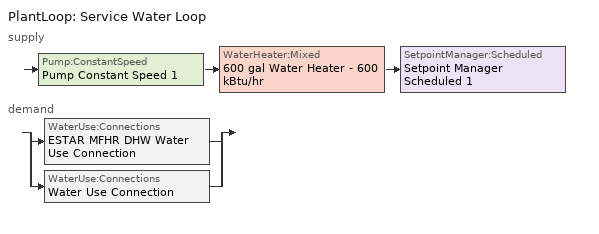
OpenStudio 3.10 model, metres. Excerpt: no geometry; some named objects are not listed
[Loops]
PlantLoop 'Service Water Loop'
 supply: Pump:ConstantSpeed 'Pump Constant Speed 1' > WaterHeater:Mixed '600 gal Water Heater - 600 kBtu/hr' > SetpointManager:Scheduled 'Setpoint Manager Scheduled 1'
 demand: split
  | WaterUse:Connections 'ESTAR MFHR DHW Water Use Connection'
  | WaterUse:Connections 'Water Use Connection'
[SizingPeriod:DesignDay] Barometric Pressure {Pa}=100893; Rain Indicator=No; Snow Indicator=No; Day of Month=21; Daylight Saving Time Indicator=No; Dry-Bulb Temperature Range Modifier Type=DefaultMultipliers
Name | Maximum Dry-Bulb Temperature {C} | Daily Dry-Bulb Temperature Range {deltaC} | Wind Speed {m/s} | Wind Direction {deg} | Sky Clearness | Month | Day Type | Humidity Condition Type | Wetbulb or DewPoint at Maximum Dry-Bulb {C} | Solar Model Indicator | ASHRAE Clear Sky Optical Depth for Beam Irradiance | ASHRAE Clear Sky Optical Depth for Diffuse Irradiance | Enthalpy at Maximum Dry-Bulb {J/kg}
Montreal Int'l Ann Htg Wind 99.6% Condns WS=>MCDB | -5.3 | 0 | 12.9 | 260 | 0 | 1 | WinterDesignDay | Wetbulb | -5.3 | ASHRAEClearSky
Montreal Int'l Ann Htg Wind 99% Condns WS=>MCDB | -7.9 | 0 | 11.5 | 260 | 0 | 1 | WinterDesignDay | Wetbulb | -7.9 | ASHRAEClearSky
Montreal Int'l Ann Clg .4% Condns DB=>MWB | 30 | 9.3 | 4.9 | 220 |  | 7 | SummerDesignDay | Wetbulb | 22.1 | ASHRAETau | 0.465 | 1.966
Montreal Int'l Ann Clg 1% Condns DB=>MWB | 28.5 | 9.3 | 4.9 | 220 |  | 7 | SummerDesignDay | Wetbulb | 21.1 | ASHRAETau | 0.465 | 1.966
Montreal Int'l Ann Clg 2% Condns DB=>MWB | 27.1 | 9.3 | 4.9 | 220 |  | 7 | SummerDesignDay | Wetbulb | 20.2 | ASHRAETau | 0.465 | 1.966
Montreal Int'l Ann Clg .4% Condns WB=>MDB | 28.1 | 9.3 | 4.9 | 220 |  | 7 | SummerDesignDay | Wetbulb | 23.2 | ASHRAETau | 0.465 | 1.966
Montreal Int'l Ann Clg 1% Condns WB=>MDB | 26.6 | 9.3 | 4.9 | 220 |  | 7 | SummerDesignDay | Wetbulb | 22.2 | ASHRAETau | 0.465 | 1.966
Montreal Int'l Ann Clg 2% Condns WB=>MDB | 25.6 | 9.3 | 4.9 | 220 |  | 7 | SummerDesignDay | Wetbulb | 21.4 | ASHRAETau | 0.465 | 1.966
Montreal Int'l Ann Clg .4% Condns DP=>MDB | 26 | 9.3 | 4.9 | 220 |  | 7 | SummerDesignDay | Dewpoint | 21.6 | ASHRAETau | 0.465 | 1.966
Montreal Int'l Ann Clg 1% Condns DP=>MDB | 25.2 | 9.3 | 4.9 | 220 |  | 7 | SummerDesignDay | Dewpoint | 20.7 | ASHRAETau | 0.465 | 1.966
Montreal Int'l Ann Clg 2% Condns DP=>MDB | 24.2 | 9.3 | 4.9 | 220 |  | 7 | SummerDesignDay | Dewpoint | 19.8 | ASHRAETau | 0.465 | 1.966
Montreal Int'l Ann Clg .4% Condns Enth=>MDB | 28.1 | 9.3 | 4.9 | 220 |  | 7 | SummerDesignDay | Enthalpy | 23 | ASHRAETau | 0.465 | 1.966 | 69300
Montreal Int'l Ann Clg 1% Condns Enth=>MDB | 26.7 | 9.3 | 4.9 | 220 |  | 7 | SummerDesignDay | Enthalpy | 23 | ASHRAETau | 0.465 | 1.966 | 65500
Montreal Int'l Ann Clg 2% Condns Enth=>MDB | 25.6 | 9.3 | 4.9 | 220 |  | 7 | SummerDesignDay | Enthalpy | 23 | ASHRAETau | 0.465 | 1.966 | 62300
[WaterUse:Equipment:Definition]
Name | Peak Flow Rate {m3/s} | Target Temperature Schedule | Sensible Fraction Schedule | Latent Fraction Schedule
MURB_Service Hot Water GENERAL | 0.0003 | 60.0C Hot Water | 0.2 Hot Water Sensible Fraction | 0.05 Hot Water Latent Fraction
LargeOffice Building_Service Hot Water..Room_155_7618b801 | 1e-07 | WaterUse Schedule 120F 15 | WaterUse Sensible Fraction Schedule 20p 15 | WaterUse Latent Fraction Schedule 5p 15
[PlantLoop]
Service Water Loop: Glycol Concentration=0; Maximum Loop Temperature {C}=60; Minimum Loop Temperature {C}=10; Plant Loop Volume {m3}=Autocalculate; Load Distribution Scheme=Optimal
[Sizing:Plant]
Service Water Loop: Loop Type=Heating; Design Loop Exit Temperature {C}=60; Loop Design Temperature Difference {deltaC}=5; Sizing Option=NonCoincident; Zone Timesteps in Averaging Window=1; Coincident Sizing Factor Mode=None
[SetpointManager:Scheduled]
Setpoint Manager Scheduled 1: Control Variable=Temperature; Schedule=SHW_Temperature_140F
[Pump:ConstantSpeed]
Pump Constant Speed 1: Rated Flow Rate {m3/s}=autosize; Rated Pump Head {Pa}=29891; Rated Power Consumption {W}=autosize; Motor Efficiency=0.9; Fraction of Motor Inefficiencies to Fluid Stream=0; Pump Control Type=Intermittent; Design Power Sizing Method=PowerPerFlowPerPressure; Design Electric Power per Unit Flow Rate {W/(m3/s)}=348701.1; Design Shaft Power per Unit Flow Rate per Unit Head {W-s/m3-Pa}=1.28205
[WaterHeater:Mixed]
600 gal Water Heater - 600 kBtu/hr: Tank Volume {m3}=2.27125; Setpoint Temperature Schedule=SHW_Temperature_140F; Deadband Temperature Difference {deltaC}=5; Maximum Temperature Limit {C}=82.22222; Heater Control Type=Cycle; Heater Maximum Capacity {W}=175842; Heater Fuel Type=Electricity; Heater Thermal Efficiency=0.801543; Off Cycle Parasitic Fuel Consumption Rate {W}=2562; Off Cycle Parasitic Fuel Type=Electricity; Off Cycle Parasitic Heat Fraction to Tank=0.8; On Cycle Parasitic Fuel Consumption Rate {W}=2562; On Cycle Parasitic Fuel Type=Electricity; Ambient Temperature Indicator=Schedule; Ambient Temperature Schedule=Water Heater Ambient Temp Schedule - 70F; Off Cycle Loss Coefficient to Ambient Temperature {W/K}=6; On Cycle Loss Coefficient to Ambient Temperature {W/K}=6; Use Side Effectiveness=1; Source Side Effectiveness=1; Use Side Design Flow Rate {m3/s}=autosize; Source Side Design Flow Rate {m3/s}=autosize; Indirect Water Heating Recovery Time {hr}=1.5; Source Side Flow Control Mode=IndirectHeatPrimarySetpoint
[WaterHeater:Sizing]
600 gal Water Heater - 600 kBtu/hr: Design Mode=PeakDraw; Time Storage Can Meet Peak Draw {hr}=0.538503; Time for Tank Recovery {hr}=0; Nominal Tank Volume for Autosizing Plant Connections {m3}=1
[WaterUse:Equipment]
Name | Water Use Equipment Definition | Flow Rate Fraction Schedule | Space
ESTAR MFHR Whole Building Water Use Equipment | MURB_Service Hot Water GENERAL | ESTAR MFHR DHW Fraction Schedule
Water Use Equipment 1 | LargeOffice Building_Service Hot Water..Room_155_7618b801 |  | Space 101
[WaterUse:Connections] Cold Water Supply Temperature Schedule=Cold water temperature
Name | Hot Water Supply Temperature Schedule | Drain Water Heat Exchanger Type | Drain Water Heat Exchanger Destination | Water Use Equipment Name 1
ESTAR MFHR DHW Water Use Connection | MURB hot water equipment schedule | None | Plant | ESTAR MFHR Whole Building Water Use Equipment
Water Use Connection | ESTAR MFHR DHW Fraction Schedule 1 |  |  | Water Use Equipment 1
[ZoneHVAC:PackagedTerminalAirConditioner] Availability Schedule=Always On Discrete hvac_library; Supply Air Flow Rate During Cooling Operation {m3/s}=Autosize; Supply Air Flow Rate During Heating Operation {m3/s}=Autosize; Supply Air Flow Rate When No Cooling or Heating is Needed {m3/s}=Autosize; No Load Supply Air Flow Rate Control Set To Low Speed=Yes; Outdoor Air Flow Rate During Cooling Operation {m3/s}=Autosize; Outdoor Air Flow Rate During Heating Operation {m3/s}=Autosize; Outdoor Air Flow Rate When No Cooling or Heating is Needed {m3/s}=Autosize; Fan Placement=DrawThrough; Supply Air Fan Operating Mode Schedule=Cycling PTAC Fan Mode Always Zero
Name | Supply Air Fan | Heating Coil | Cooling Coil
Cycling PTAC DX Clg Elec Htg 67 | Cycling Elec PTAC Fan 67 | Cycling PTAC Elec Htg Coil 67 | Cycling Elec PTAC 1 Spd DX Clg Coil 67
Cycling PTAC DX Clg Elec Htg 68 | Cycling Elec PTAC Fan 68 | Cycling PTAC Elec Htg Coil 68 | Cycling Elec PTAC 1 Spd DX Clg Coil 68
Cycling PTAC DX Clg Elec Htg 69 | Cycling Elec PTAC Fan 69 | Cycling PTAC Elec Htg Coil 69 | Cycling Elec PTAC 1 Spd DX Clg Coil 69
Cycling PTAC DX Clg Elec Htg 70 | Cycling Elec PTAC Fan 70 | Cycling PTAC Elec Htg Coil 70 | Cycling Elec PTAC 1 Spd DX Clg Coil 70
Cycling PTAC DX Clg Elec Htg 71 | Cycling Elec PTAC Fan 71 | Cycling PTAC Elec Htg Coil 71 | Cycling Elec PTAC 1 Spd DX Clg Coil 71
Cycling PTAC DX Clg Elec Htg 72 | Cycling Elec PTAC Fan 72 | Cycling PTAC Elec Htg Coil 72 | Cycling Elec PTAC 1 Spd DX Clg Coil 72
Cycling PTAC DX Clg Elec Htg 73 | Cycling Elec PTAC Fan 73 | Cycling PTAC Elec Htg Coil 73 | Cycling Elec PTAC 1 Spd DX Clg Coil 73
Cycling PTAC DX Clg Elec Htg 74 | Cycling Elec PTAC Fan 74 | Cycling PTAC Elec Htg Coil 74 | Cycling Elec PTAC 1 Spd DX Clg Coil 74
Cycling PTAC DX Clg Elec Htg 75 | Cycling Elec PTAC Fan 75 | Cycling PTAC Elec Htg Coil 75 | Cycling Elec PTAC 1 Spd DX Clg Coil 75
Cycling PTAC DX Clg Elec Htg 76 | Cycling Elec PTAC Fan 76 | Cycling PTAC Elec Htg Coil 76 | Cycling Elec PTAC 1 Spd DX Clg Coil 76
Cycling PTAC DX Clg Elec Htg 77 | Cycling Elec PTAC Fan 77 | Cycling PTAC Elec Htg Coil 77 | Cycling Elec PTAC 1 Spd DX Clg Coil 77
Cycling PTAC DX Clg Elec Htg 78 | Cycling Elec PTAC Fan 78 | Cycling PTAC Elec Htg Coil 78 | Cycling Elec PTAC 1 Spd DX Clg Coil 78
Cycling PTAC DX Clg Elec Htg 79 | Cycling Elec PTAC Fan 79 | Cycling PTAC Elec Htg Coil 79 | Cycling Elec PTAC 1 Spd DX Clg Coil 79
Cycling PTAC DX Clg Elec Htg 80 | Cycling Elec PTAC Fan 80 | Cycling PTAC Elec Htg Coil 80 | Cycling Elec PTAC 1 Spd DX Clg Coil 80
Cycling PTAC DX Clg Elec Htg 81 | Cycling Elec PTAC Fan 81 | Cycling PTAC Elec Htg Coil 81 | Cycling Elec PTAC 1 Spd DX Clg Coil 81
Cycling PTAC DX Clg Elec Htg 82 | Cycling Elec PTAC Fan 82 | Cycling PTAC Elec Htg Coil 82 | Cycling Elec PTAC 1 Spd DX Clg Coil 82
Cycling PTAC DX Clg Elec Htg 83 | Cycling Elec PTAC Fan 83 | Cycling PTAC Elec Htg Coil 83 | Cycling Elec PTAC 1 Spd DX Clg Coil 83
Cycling PTAC DX Clg Elec Htg 84 | Cycling Elec PTAC Fan 84 | Cycling PTAC Elec Htg Coil 84 | Cycling Elec PTAC 1 Spd DX Clg Coil 84
Cycling PTAC DX Clg Elec Htg 85 | Cycling Elec PTAC Fan 85 | Cycling PTAC Elec Htg Coil 85 | Cycling Elec PTAC 1 Spd DX Clg Coil 85
[Fan:OnOff] Availability Schedule=Always On Discrete hvac_library; Fan Total Efficiency=0.6; Pressure Rise {Pa}=250; Maximum Flow Rate {m3/s}=autosize; Motor Efficiency=0.8; Motor In Airstream Fraction=1; Fan Power Ratio Function of Speed Ratio Curve=Fan On Off Power Curve 15; Fan Efficiency Ratio Function of Speed Ratio Curve=Fan On Off Efficiency Curve 15
Cycling Elec PTAC Fan 1; Cycling Elec PTAC Fan 2; Cycling Elec PTAC Fan 3; Cycling Elec PTAC Fan 4; Cycling Elec PTAC Fan 5; Cycling Elec PTAC Fan 6; Cycling Elec PTAC Fan 7; Cycling Elec PTAC Fan 8; Cycling Elec PTAC Fan 9; Cycling Elec PTAC Fan 10; Cycling Elec PTAC Fan 11; Cycling Elec PTAC Fan 12; Cycling Elec PTAC Fan 13; Cycling Elec PTAC Fan 14; Cycling Elec PTAC Fan 15; Cycling Elec PTAC Fan 17; Cycling Elec PTAC Fan 18; Cycling Elec PTAC Fan 19; Cycling Elec PTAC Fan 20; Cycling Elec PTAC Fan 21; Cycling Elec PTAC Fan 22; Cycling Elec PTAC Fan 23; Cycling Elec PTAC Fan 24; Cycling Elec PTAC Fan 25; Cycling Elec PTAC Fan 26; Cycling Elec PTAC Fan 27; Cycling Elec PTAC Fan 28; Cycling Elec PTAC Fan 29; Cycling Elec PTAC Fan 30; Cycling Elec PTAC Fan 31; Cycling Elec PTAC Fan 32; Cycling Elec PTAC Fan 33; Cycling Elec PTAC Fan 34; Cycling Elec PTAC Fan 35; Cycling Elec PTAC Fan 36; Cycling Elec PTAC Fan 37; Cycling Elec PTAC Fan 38; Cycling Elec PTAC Fan 39; Cycling Elec PTAC Fan 40; Cycling Elec PTAC Fan 41; Cycling Elec PTAC Fan 42; Cycling Elec PTAC Fan 43; Cycling Elec PTAC Fan 44; Cycling Elec PTAC Fan 45; Cycling Elec PTAC Fan 46; Cycling Elec PTAC Fan 47; Cycling Elec PTAC Fan 48; Cycling Elec PTAC Fan 49; Cycling Elec PTAC Fan 50; Cycling Elec PTAC Fan 51; Cycling Elec PTAC Fan 52; Cycling Elec PTAC Fan 53; Cycling Elec PTAC Fan 54; Cycling Elec PTAC Fan 55; Cycling Elec PTAC Fan 56; Cycling Elec PTAC Fan 57; Cycling Elec PTAC Fan 58; Cycling Elec PTAC Fan 59; Cycling Elec PTAC Fan 60; Cycling Elec PTAC Fan 61; Cycling Elec PTAC Fan 62; Cycling Elec PTAC Fan 63; Cycling Elec PTAC Fan 64; Cycling Elec PTAC Fan 65; Cycling Elec PTAC Fan 66; Cycling Elec PTAC Fan 67; Cycling Elec PTAC Fan 68; Cycling Elec PTAC Fan 69; Cycling Elec PTAC Fan 70; Cycling Elec PTAC Fan 71; Cycling Elec PTAC Fan 72; Cycling Elec PTAC Fan 73; Cycling Elec PTAC Fan 74; Cycling Elec PTAC Fan 75; Cycling Elec PTAC Fan 76; Cycling Elec PTAC Fan 77; Cycling Elec PTAC Fan 78; Cycling Elec PTAC Fan 79; Cycling Elec PTAC Fan 80; Cycling Elec PTAC Fan 81; Cycling Elec PTAC Fan 82; Cycling Elec PTAC Fan 83; Cycling Elec PTAC Fan 84; Cycling Elec PTAC Fan 85
[Coil:Heating:Electric] Availability Schedule=Always On Discrete hvac_library; Nominal Capacity {W}=1e-05
Cycling PTAC Elec Htg Coil 1; Cycling PTAC Elec Htg Coil 2; Cycling PTAC Elec Htg Coil 3; Cycling PTAC Elec Htg Coil 4; Cycling PTAC Elec Htg Coil 5; Cycling PTAC Elec Htg Coil 6; Cycling PTAC Elec Htg Coil 7; Cycling PTAC Elec Htg Coil 8; Cycling PTAC Elec Htg Coil 9; Cycling PTAC Elec Htg Coil 10; Cycling PTAC Elec Htg Coil 11; Cycling PTAC Elec Htg Coil 12; Cycling PTAC Elec Htg Coil 13; Cycling PTAC Elec Htg Coil 14; Cycling PTAC Elec Htg Coil 15; Cycling PTAC Elec Htg Coil 17; Cycling PTAC Elec Htg Coil 18; Cycling PTAC Elec Htg Coil 19; Cycling PTAC Elec Htg Coil 20; Cycling PTAC Elec Htg Coil 21; Cycling PTAC Elec Htg Coil 22; Cycling PTAC Elec Htg Coil 23; Cycling PTAC Elec Htg Coil 24; Cycling PTAC Elec Htg Coil 25; Cycling PTAC Elec Htg Coil 26; Cycling PTAC Elec Htg Coil 27; Cycling PTAC Elec Htg Coil 28; Cycling PTAC Elec Htg Coil 29; Cycling PTAC Elec Htg Coil 30; Cycling PTAC Elec Htg Coil 31; Cycling PTAC Elec Htg Coil 32; Cycling PTAC Elec Htg Coil 33; Cycling PTAC Elec Htg Coil 34; Cycling PTAC Elec Htg Coil 35; Cycling PTAC Elec Htg Coil 36; Cycling PTAC Elec Htg Coil 37; Cycling PTAC Elec Htg Coil 38; Cycling PTAC Elec Htg Coil 39; Cycling PTAC Elec Htg Coil 40; Cycling PTAC Elec Htg Coil 41; Cycling PTAC Elec Htg Coil 42; Cycling PTAC Elec Htg Coil 43; Cycling PTAC Elec Htg Coil 44; Cycling PTAC Elec Htg Coil 45; Cycling PTAC Elec Htg Coil 46; Cycling PTAC Elec Htg Coil 47; Cycling PTAC Elec Htg Coil 48; Cycling PTAC Elec Htg Coil 49; Cycling PTAC Elec Htg Coil 50; Cycling PTAC Elec Htg Coil 51; Cycling PTAC Elec Htg Coil 52; Cycling PTAC Elec Htg Coil 53; Cycling PTAC Elec Htg Coil 54; Cycling PTAC Elec Htg Coil 55; Cycling PTAC Elec Htg Coil 56; Cycling PTAC Elec Htg Coil 57; Cycling PTAC Elec Htg Coil 58; Cycling PTAC Elec Htg Coil 59; Cycling PTAC Elec Htg Coil 60; Cycling PTAC Elec Htg Coil 61; Cycling PTAC Elec Htg Coil 62; Cycling PTAC Elec Htg Coil 63; Cycling PTAC Elec Htg Coil 64; Cycling PTAC Elec Htg Coil 65; Cycling PTAC Elec Htg Coil 66; Cycling PTAC Elec Htg Coil 67; Cycling PTAC Elec Htg Coil 68; Cycling PTAC Elec Htg Coil 69; Cycling PTAC Elec Htg Coil 70; Cycling PTAC Elec Htg Coil 71; Cycling PTAC Elec Htg Coil 72; Cycling PTAC Elec Htg Coil 73; Cycling PTAC Elec Htg Coil 74; Cycling PTAC Elec Htg Coil 75; Cycling PTAC Elec Htg Coil 76; Cycling PTAC Elec Htg Coil 77; Cycling PTAC Elec Htg Coil 78; Cycling PTAC Elec Htg Coil 79; Cycling PTAC Elec Htg Coil 80; Cycling PTAC Elec Htg Coil 81; Cycling PTAC Elec Htg Coil 82; Cycling PTAC Elec Htg Coil 83; Cycling PTAC Elec Htg Coil 84; Cycling PTAC Elec Htg Coil 85
[Coil:Cooling:DX:SingleSpeed] Availability Schedule=Always On Discrete hvac_library; Rated Total Cooling Capacity {W}=autosize; Rated Sensible Heat Ratio=autosize; Rated COP {W/W}=3; Rated Air Flow Rate {m3/s}=autosize; Rated Evaporator Fan Power Per Volume Flow Rate 2017 {W/(m3/s)}=773.3; Rated Evaporator Fan Power Per Volume Flow Rate 2023 {W/(m3/s)}=934.4; Total Cooling Capacity Function of Temperature Curve=Curve Biquadratic 29; Total Cooling Capacity Function of Flow Fraction Curve=Curve Quadratic 35; Energy Input Ratio Function of Temperature Curve=Curve Biquadratic 30; Energy Input Ratio Function of Flow Fraction Curve=Curve Quadratic 36; Part Load Fraction Correlation Curve=Curve Quadratic 37; Minimum Outdoor Dry-Bulb Temperature for Compressor Operation {C}=-25; Nominal Time for Condensate Removal to Begin {s}=0; Ratio of Initial Moisture Evaporation Rate and Steady State Latent Capacity=0; Maximum Cycling Rate {cycles/hr}=0; Latent Capacity Time Constant {s}=0; Condenser Type=AirCooled; Evaporative Condenser Effectiveness=0; Evaporative Condenser Air Flow Rate {m3/s}=Autosize; Evaporative Condenser Pump Rated Power Consumption {W}=Autosize; Crankcase Heater Capacity {W}=0; Maximum Outdoor Dry-Bulb Temperature for Crankcase Heater Operation {C}=0; Basin Heater Capacity {W/K}=0; Basin Heater Setpoint Temperature {C}=10
Cycling Elec PTAC 1 Spd DX Clg Coil 1; Cycling Elec PTAC 1 Spd DX Clg Coil 2; Cycling Elec PTAC 1 Spd DX Clg Coil 3; Cycling Elec PTAC 1 Spd DX Clg Coil 4; Cycling Elec PTAC 1 Spd DX Clg Coil 5; Cycling Elec PTAC 1 Spd DX Clg Coil 6; Cycling Elec PTAC 1 Spd DX Clg Coil 7; Cycling Elec PTAC 1 Spd DX Clg Coil 8; Cycling Elec PTAC 1 Spd DX Clg Coil 9; Cycling Elec PTAC 1 Spd DX Clg Coil 10; Cycling Elec PTAC 1 Spd DX Clg Coil 11; Cycling Elec PTAC 1 Spd DX Clg Coil 12; Cycling Elec PTAC 1 Spd DX Clg Coil 13; Cycling Elec PTAC 1 Spd DX Clg Coil 14; Cycling Elec PTAC 1 Spd DX Clg Coil 15; Cycling Elec PTAC 1 Spd DX Clg Coil 17; Cycling Elec PTAC 1 Spd DX Clg Coil 18; Cycling Elec PTAC 1 Spd DX Clg Coil 19; Cycling Elec PTAC 1 Spd DX Clg Coil 20; Cycling Elec PTAC 1 Spd DX Clg Coil 21; Cycling Elec PTAC 1 Spd DX Clg Coil 22; Cycling Elec PTAC 1 Spd DX Clg Coil 23; Cycling Elec PTAC 1 Spd DX Clg Coil 24; Cycling Elec PTAC 1 Spd DX Clg Coil 25; Cycling Elec PTAC 1 Spd DX Clg Coil 26; Cycling Elec PTAC 1 Spd DX Clg Coil 27; Cycling Elec PTAC 1 Spd DX Clg Coil 28; Cycling Elec PTAC 1 Spd DX Clg Coil 29; Cycling Elec PTAC 1 Spd DX Clg Coil 30; Cycling Elec PTAC 1 Spd DX Clg Coil 31; Cycling Elec PTAC 1 Spd DX Clg Coil 32; Cycling Elec PTAC 1 Spd DX Clg Coil 33; Cycling Elec PTAC 1 Spd DX Clg Coil 34; Cycling Elec PTAC 1 Spd DX Clg Coil 35; Cycling Elec PTAC 1 Spd DX Clg Coil 36; Cycling Elec PTAC 1 Spd DX Clg Coil 37; Cycling Elec PTAC 1 Spd DX Clg Coil 38; Cycling Elec PTAC 1 Spd DX Clg Coil 39; Cycling Elec PTAC 1 Spd DX Clg Coil 40; Cycling Elec PTAC 1 Spd DX Clg Coil 41; Cycling Elec PTAC 1 Spd DX Clg Coil 42; Cycling Elec PTAC 1 Spd DX Clg Coil 43; Cycling Elec PTAC 1 Spd DX Clg Coil 44; Cycling Elec PTAC 1 Spd DX Clg Coil 45; Cycling Elec PTAC 1 Spd DX Clg Coil 46; Cycling Elec PTAC 1 Spd DX Clg Coil 47; Cycling Elec PTAC 1 Spd DX Clg Coil 48; Cycling Elec PTAC 1 Spd DX Clg Coil 49; Cycling Elec PTAC 1 Spd DX Clg Coil 50; Cycling Elec PTAC 1 Spd DX Clg Coil 51; Cycling Elec PTAC 1 Spd DX Clg Coil 52; Cycling Elec PTAC 1 Spd DX Clg Coil 53; Cycling Elec PTAC 1 Spd DX Clg Coil 54; Cycling Elec PTAC 1 Spd DX Clg Coil 55; Cycling Elec PTAC 1 Spd DX Clg Coil 56; Cycling Elec PTAC 1 Spd DX Clg Coil 57; Cycling Elec PTAC 1 Spd DX Clg Coil 58; Cycling Elec PTAC 1 Spd DX Clg Coil 59; Cycling Elec PTAC 1 Spd DX Clg Coil 60; Cycling Elec PTAC 1 Spd DX Clg Coil 61; Cycling Elec PTAC 1 Spd DX Clg Coil 62; Cycling Elec PTAC 1 Spd DX Clg Coil 63; Cycling Elec PTAC 1 Spd DX Clg Coil 64; Cycling Elec PTAC 1 Spd DX Clg Coil 65; Cycling Elec PTAC 1 Spd DX Clg Coil 66; Cycling Elec PTAC 1 Spd DX Clg Coil 67; Cycling Elec PTAC 1 Spd DX Clg Coil 68; Cycling Elec PTAC 1 Spd DX Clg Coil 69; Cycling Elec PTAC 1 Spd DX Clg Coil 70; Cycling Elec PTAC 1 Spd DX Clg Coil 71; Cycling Elec PTAC 1 Spd DX Clg Coil 72; Cycling Elec PTAC 1 Spd DX Clg Coil 73; Cycling Elec PTAC 1 Spd DX Clg Coil 74; Cycling Elec PTAC 1 Spd DX Clg Coil 75; Cycling Elec PTAC 1 Spd DX Clg Coil 76; Cycling Elec PTAC 1 Spd DX Clg Coil 77; Cycling Elec PTAC 1 Spd DX Clg Coil 78; Cycling Elec PTAC 1 Spd DX Clg Coil 79; Cycling Elec PTAC 1 Spd DX Clg Coil 80; Cycling Elec PTAC 1 Spd DX Clg Coil 81; Cycling Elec PTAC 1 Spd DX Clg Coil 82; Cycling Elec PTAC 1 Spd DX Clg Coil 83; Cycling Elec PTAC 1 Spd DX Clg Coil 84; Cycling Elec PTAC 1 Spd DX Clg Coil 85
[Schedule:Constant]
Always On Discrete hvac_library: Value=1
[Schedule:Ruleset]
Name | Default Day Schedule | Summer Design Day Schedule | Winter Design Day Schedule
MURB hot water equipment schedule | Medium Office Hot Water Equipment Default Schedule 1 | Medium Office Hot Water Equipment Summer Design Day Schedule 2 | Medium Office Hot Water Equipment Winter Design Day Schedule 2
60.0C Hot Water | Schedule Day 46
0.2 Hot Water Sensible Fraction | Schedule Day 47
0.05 Hot Water Latent Fraction | Schedule Day 48
WaterUse Schedule 120F 15 | WaterUse Schedule 120F Day 15
WaterUse Sensible Fraction Schedule 20p 15 | WaterUse Sensible Fraction Schedule 20p Day 15
WaterUse Latent Fraction Schedule 5p 15 | WaterUse Latent Fraction Schedule 5p Day 15
SHW_Temperature_140F | SHW_Temperature_140F_Default | SHW_Temperature_140F_Summer_Design_Day | SHW_Temperature_140F_Winter_Design_Day
Water Heater Ambient Temp Schedule - 70F | Water Heater Ambient Temp Schedule - 70F_Default | Water Heater Ambient Temp Schedule - 70F_Summer_Design_Day | Water Heater Ambient Temp Schedule - 70F_Winter_Design_Day
ESTAR MFHR DHW Fraction Schedule | ESTAR MFHR DHW Schedule Day
Cold water temperature | Schedule Day 84
ESTAR MFHR DHW Fraction Schedule 1 | ESTAR MFHR DHW Schedule Day 1
Cycling PTAC Fan Mode Always Zero | Cycling PTAC Fan Mode Sch Default
[Schedule:Day]
Medium Office Hot Water Equipment Default Schedule 1: No, 1, 0, 0.04, 2, 0, 0.04, 3, 0, 0.04, 4, 0, 0.04, 5, 0, 0.04, 6, 0, 0.07, 7, 0, 0.04, 8, 0, 0.04, 9, 0, 0.04, 10, 0, 0.04, 11, 0, 0.04, 12, 0, 0.06, 13, 0, 0.06, 14, 0, 0.09, 15, 0, 0.06, 16, 0, 0.04, 17, 0, 0.04, 18, 0, 0.04, 19, 0, 0.04, 20, 0, 0.04, 21, 0, 0.04, 22, 0, 0.07, 23, 0, 0.04, 24, 0, 0.04
Medium Office Hot Water Equipment Summer Design Day Schedule 2: No, 1, 0, 0.05, 2, 0, 0.05, 3, 0, 0.05, 4, 0, 0.05, 5, 0, 0.05, 6, 0, 0.08, 7, 0, 0.07, 8, 0, 0.19, 9, 0, 0.35, 10, 0, 0.38, 11, 0, 0.39, 12, 0, 0.47, 13, 0, 0.57, 14, 0, 0.54, 15, 0, 0.34, 16, 0, 0.33, 17, 0, 0.44, 18, 0, 0.26, 19, 0, 0.21, 20, 0, 0.15, 21, 0, 0.17, 22, 0, 0.08, 23, 0, 0.05, 24, 0, 0.05
Medium Office Hot Water Equipment Winter Design Day Schedule 2: No, 1, 0, 0.058024, 2, 0, 0.05, 3, 0, 0.05, 4, 0, 0.05, 5, 0, 0.05, 6, 0, 0.08, 7, 0, 0.07, 8, 0, 0.11, 9, 0, 0.15, 10, 0, 0.21, 11, 0, 0.19, 12, 0, 0.23, 13, 0, 0.2, 14, 0, 0.19, 15, 0, 0.15, 16, 0, 0.13, 17, 0, 0.14, 18, 0, 0.0784316, 19, 0, 0.0784316, 20, 0, 0.0784316, 21, 0, 0.0784316, 22, 0, 0.09, 23, 0, 0.05, 24, 0, 0.05
Friday 2: No, 1, 0, 0.37, 2, 0, 0.27, 3, 0, 0.19, 4, 0, 0.16, 5, 0, 0.2, 6, 0, 0.28, 7, 0, 0.53, 8, 0, 0.77, 9, 0, 0.89, 10, 0, 0.83, 11, 0, 0.78, 12, 0, 0.72, 13, 0, 0.71, 14, 0, 0.63, 15, 0, 0.55, 16, 0, 0.57, 17, 0, 0.65, 18, 0, 0.75, 19, 0, 0.82, 20, 0, 0.83, 21, 0, 0.79, 22, 0, 0.78, 23, 0, 0.69, 24, 0, 0.57
Weekday 2: No, 1, 0, 0.321315, 2, 0, 0.234675, 3, 0, 0.18, 4, 0, 0.17, 5, 0, 0.19, 6, 0, 0.3, 7, 0, 0.56, 8, 0, 0.84, 9, 0, 0.88, 10, 0, 0.72, 11, 0, 0.67, 12, 0, 0.64, 13, 0, 0.62, 14, 0, 0.55, 15, 0, 0.5, 16, 0, 0.55, 17, 0, 0.86, 18, 0, 0.97, 19, 0, 1, 20, 0, 0.99, 21, 0, 0.9, 22, 0, 0.74, 23, 0, 0.72, 24, 0, 0.49
Medium Office Hot Water Equipment Weekends 2: No, 1, 0, 0.37, 2, 0, 0.26, 3, 0, 0.2, 4, 0, 0.16, 5, 0, 0.16, 6, 0, 0.2, 7, 0, 0.31, 8, 0, 0.48, 9, 0, 0.73, 10, 0, 0.89, 11, 0, 0.9, 12, 0, 0.91, 13, 0, 0.87, 14, 0, 0.8, 15, 0, 0.72, 16, 0, 0.69, 17, 0, 0.72, 18, 0, 0.8, 19, 0, 0.9, 20, 0, 0.93, 21, 0, 0.89, 22, 0, 0.85, 23, 0, 0.72, 24, 0, 0.53
Schedule Day 46; SHW_Temperature_140F_Default; SHW_Temperature_140F_Summer_Design_Day; SHW_Temperature_140F_Winter_Design_Day: No, 24, 0, 60
Schedule Day 47; WaterUse Sensible Fraction Schedule 20p Day 15: No, 24, 0, 0.2
Schedule Day 48; WaterUse Latent Fraction Schedule 5p Day 15: No, 24, 0, 0.05
WaterUse Schedule 120F Day 15: No, 24, 0, 48.8889
Water Heater Ambient Temp Schedule - 70F_Default; Water Heater Ambient Temp Schedule - 70F_Summer_Design_Day; Water Heater Ambient Temp Schedule - 70F_Winter_Design_Day: No, 24, 0, 21.11
ESTAR MFHR DHW Schedule Day; ESTAR MFHR DHW Schedule Day 1: No, 6, 0, 0.05, 7, 0, 0.3, 8, 0, 0.5, 9, 0, 0.4, 11, 0, 0.3, 12, 0, 0.35, 13, 0, 0.4, 15, 0, 0.35, 17, 0, 0.3, 19, 0, 0.5, 20, 0, 0.4, 21, 0, 0.35, 22, 0, 0.45, 23, 0, 0.3, 24, 0, 0.05
Schedule Day 84: No, 24, 0, 6.5
Schedule Day 95: No, 24, 0, 7
Schedule Day 94: No, 24, 0, 10
Schedule Day 93; Schedule Day 89: No, 24, 0, 12
Schedule Day 92: No, 24, 0, 15
Schedule Day 91: No, 24, 0, 16
Schedule Day 90: No, 24, 0, 14
Schedule Day 88: No, 24, 0, 9
Schedule Day 87; Schedule Day 86; Schedule Day 85: No, 24, 0, 6
Cycling PTAC Fan Mode Sch Default: No, 24, 0, 0
[Schedule:Rule]
Name | Schedule Ruleset | Rule Order | Day Schedule | Apply Friday | Apply Monday | Apply Tuesday | Apply Wednesday | Apply Thursday | Apply Sunday | Apply Saturday | Date Specification Type | Start Month | Start Day | End Month | End Day
Friday 1 | MURB hot water equipment schedule | 0 | Friday 2 | Yes
Schedule Rule 447 | MURB hot water equipment schedule | 1 | Weekday 2 |  | Yes | Yes | Yes | Yes
Weekend 1 | MURB hot water equipment schedule | 2 | Medium Office Hot Water Equipment Weekends 2 |  |  |  |  |  | Yes | Yes
Schedule Rule 528 | Cold water temperature | 0 | Schedule Day 95 | Yes | Yes | Yes | Yes | Yes | Yes | Yes | DateRange | 12 | 1 | 12 | 31
Schedule Rule 527 | Cold water temperature | 1 | Schedule Day 94 | Yes | Yes | Yes | Yes | Yes | Yes | Yes | DateRange | 11 | 1 | 11 | 30
Schedule Rule 526 | Cold water temperature | 2 | Schedule Day 93 | Yes | Yes | Yes | Yes | Yes | Yes | Yes | DateRange | 10 | 1 | 10 | 31
Schedule Rule 525 | Cold water temperature | 3 | Schedule Day 92 | Yes | Yes | Yes | Yes | Yes | Yes | Yes | DateRange | 9 | 1 | 9 | 30
Schedule Rule 524 | Cold water temperature | 4 | Schedule Day 91 | Yes | Yes | Yes | Yes | Yes | Yes | Yes | DateRange | 8 | 1 | 8 | 31
Schedule Rule 518 | Cold water temperature | 5 | Schedule Day 90 | Yes | Yes | Yes | Yes | Yes | Yes | Yes | DateRange | 7 | 1 | 7 | 31
Schedule Rule 523 | Cold water temperature | 6 | Schedule Day 89 | Yes | Yes | Yes | Yes | Yes | Yes | Yes | DateRange | 6 | 1 | 6 | 30
Schedule Rule 522 | Cold water temperature | 7 | Schedule Day 88 | Yes | Yes | Yes | Yes | Yes | Yes | Yes | DateRange | 5 | 1 | 5 | 31
Schedule Rule 521 | Cold water temperature | 8 | Schedule Day 87 | Yes | Yes | Yes | Yes | Yes | Yes | Yes | DateRange | 4 | 1 | 4 | 30
Schedule Rule 520 | Cold water temperature | 9 | Schedule Day 86 | Yes | Yes | Yes | Yes | Yes | Yes | Yes | DateRange | 3 | 1 | 3 | 31
Schedule Rule 519 | Cold water temperature | 10 | Schedule Day 85 | Yes | Yes | Yes | Yes | Yes | Yes | Yes | DateRange | 2 | 1 | 2 | 28
[Curve:Exponent]
Fan On Off Power Curve 15: Coefficient1 Constant=1; Coefficient2 Constant=0; Coefficient3 Constant=0; Minimum Value of x=0; Maximum Value of x=1
[Curve:Cubic]
Fan On Off Efficiency Curve 15: Coefficient1 Constant=1; Coefficient2 x=0; Coefficient3 x**2=0; Coefficient4 x**3=0; Minimum Value of x=0; Maximum Value of x=1
[Curve:Biquadratic] Minimum Value of x=17; Maximum Value of x=22; Minimum Value of y=13; Maximum Value of y=46
Name | Coefficient1 Constant | Coefficient2 x | Coefficient3 x**2 | Coefficient4 y | Coefficient5 y**2 | Coefficient6 x*y
Curve Biquadratic 29 | 0.942588 | 0.00954335 | 0.00068377 | -0.0110427 | 5.249e-06 | -9.72e-06
Curve Biquadratic 30 | 0.342414 | 0.034885 | -0.0006237 | 0.00497722 | 0.000437951 | -0.000728028
[Curve:Quadratic]
Name | Coefficient1 Constant | Coefficient2 x | Coefficient3 x**2 | Minimum Value of x | Maximum Value of x
Curve Quadratic 35 | 0.8 | 0.2 | 0 | 0.5 | 1.5
Curve Quadratic 36 | 1.1552 | -0.1808 | 0.0256 | 0.5 | 1.5
Curve Quadratic 37 | 0.85 | 0.15 | 0 | 0 | 1
